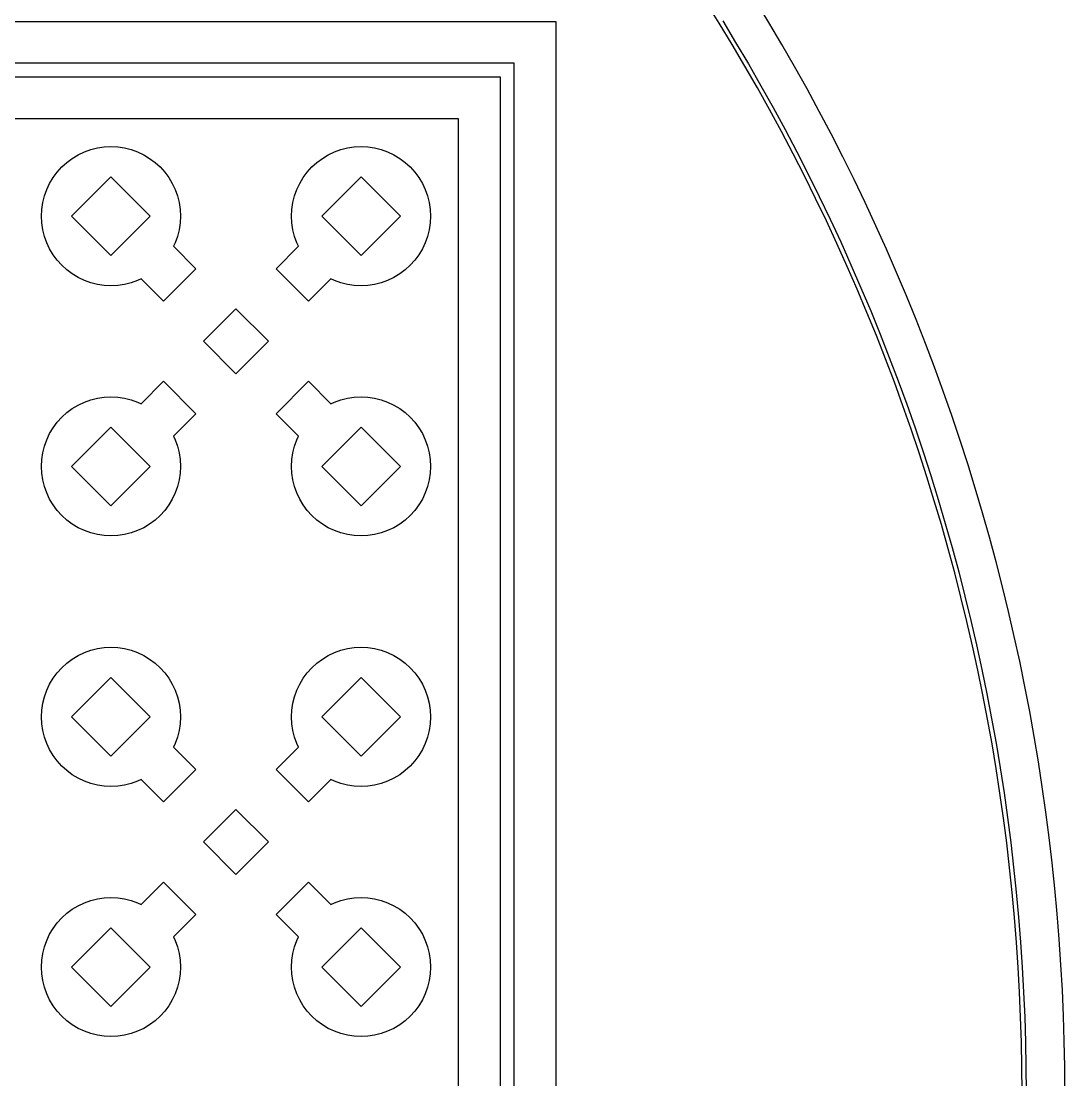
# Model space of a CAD drawing. Extents: x -16 to 132, y -40 to 113.
# Drawn here: x 93.34 to 131.72, y 37.27 to 76.19 of the extents above; entities that cross this region are included whole.
import ezdxf

# ---------------------------------------------------------------- set-up
doc = ezdxf.new("R2010")
doc.units = 0

msp = doc.modelspace()

# ---------------------------------------------------------------- linework, layer by layer
for p, q in [((119.008, 76.1185), (118.521, 76.8983)), ((120.837, 76.1425), (120.349, 76.9447)), ((-2.55649, 76.1837), (112.997, 76.1837)), ((112.997, 76.1837), (112.997, -2.55649)), ((119.486, 75.3327), (119.008, 76.1185)), ((119.136, 76.1972), (119.614, 75.4099)), ((121.314, 75.3343), (120.837, 76.1425)), ((119.954, 74.5412), (119.486, 75.3327)), ((119.614, 75.4099), (120.083, 74.6167)), ((121.782, 74.5203), (121.314, 75.3343)), ((111.463, 74.6498), (-1.0226, 74.6498)), ((111.463, -1.0226), (111.463, 74.6498)), ((120.412, 73.744), (119.954, 74.5412)), ((120.083, 74.6167), (120.542, 73.8179)), ((122.24, 73.7007), (121.782, 74.5203)), ((-0.51129, 74.1385), (110.952, 74.1385)), ((110.952, 74.1385), (110.952, -0.51129)), ((120.86, 72.9412), (120.412, 73.744)), ((120.542, 73.8179), (120.991, 73.0135)), ((122.687, 72.8754), (122.24, 73.7007)), ((121.298, 72.133), (120.86, 72.9412)), ((120.991, 73.0135), (121.431, 72.2037)), ((123.125, 72.0448), (122.687, 72.8754)), ((109.418, 72.6046), (1.0226, 72.6046)), ((109.418, 1.0226), (109.418, 72.6046)), ((121.727, 71.3195), (121.298, 72.133)), ((121.431, 72.2037), (121.86, 71.3885)), ((123.552, 71.2089), (123.125, 72.0448)), ((95.2183, 71.1483), (95.4334, 71.2773)), ((95.4334, 71.2773), (95.6602, 71.3845)), ((95.6602, 71.3845), (95.8965, 71.469)), ((95.8965, 71.469), (96.1398, 71.53)), ((96.1398, 71.53), (96.388, 71.5668)), ((96.388, 71.5668), (96.6386, 71.5791)), ((96.6386, 71.5791), (96.8892, 71.5668)), ((96.8892, 71.5668), (97.1373, 71.53)), ((97.1373, 71.53), (97.3807, 71.469)), ((97.3807, 71.469), (97.6169, 71.3845)), ((97.6169, 71.3845), (97.8437, 71.2773)), ((97.8437, 71.2773), (98.0589, 71.1483)), ((104.416, 71.1483), (104.631, 71.2773)), ((104.631, 71.2773), (104.858, 71.3845)), ((104.858, 71.3845), (105.094, 71.469)), ((105.094, 71.469), (105.337, 71.53)), ((105.337, 71.53), (105.586, 71.5668)), ((105.586, 71.5668), (105.836, 71.5791)), ((105.836, 71.5791), (106.087, 71.5668)), ((106.087, 71.5668), (106.335, 71.53)), ((106.335, 71.53), (106.578, 71.469)), ((106.578, 71.469), (106.815, 71.3845)), ((106.815, 71.3845), (107.041, 71.2773)), ((107.041, 71.2773), (107.257, 71.1483)), ((122.145, 70.5007), (121.727, 71.3195)), ((121.86, 71.3885), (122.279, 70.5682)), ((94.6624, 70.6445), (94.8309, 70.8303)), ((94.8309, 70.8303), (95.0167, 70.9988)), ((95.0167, 70.9988), (95.2183, 71.1483)), ((98.0589, 71.1483), (98.2604, 70.9988)), ((98.2604, 70.9988), (98.4463, 70.8303)), ((98.4463, 70.8303), (98.6148, 70.6444)), ((103.86, 70.6444), (104.028, 70.8303)), ((104.028, 70.8303), (104.214, 70.9988)), ((104.214, 70.9988), (104.416, 71.1483)), ((107.257, 71.1483), (107.458, 70.9988)), ((107.458, 70.9988), (107.644, 70.8303)), ((107.644, 70.8303), (107.812, 70.6445)), ((123.969, 70.3677), (123.552, 71.2089)), ((94.3839, 70.2278), (94.5129, 70.4429)), ((94.5129, 70.4429), (94.6624, 70.6445)), ((96.6386, 70.4688), (95.1924, 69.0226)), ((98.0847, 69.0226), (96.6386, 70.4688)), ((98.6148, 70.6444), (98.7642, 70.4429)), ((98.7642, 70.4429), (98.8932, 70.2277)), ((103.582, 70.2277), (103.711, 70.4429)), ((103.711, 70.4429), (103.86, 70.6444)), ((105.836, 70.4688), (104.39, 69.0226)), ((107.282, 69.0226), (105.836, 70.4688)), ((107.812, 70.6445), (107.962, 70.4429)), ((107.962, 70.4429), (108.091, 70.2278)), ((122.554, 69.6769), (122.145, 70.5007)), ((122.279, 70.5682), (122.688, 69.7427)), ((94.2767, 70.001), (94.3839, 70.2278)), ((98.8932, 70.2277), (99.0005, 70.0009)), ((103.474, 70.0009), (103.582, 70.2277)), ((108.091, 70.2278), (108.198, 70.001)), ((124.376, 69.5216), (123.969, 70.3677)), ((94.1312, 69.5214), (94.1922, 69.7647)), ((94.1922, 69.7647), (94.2767, 70.001)), ((99.0005, 70.0009), (99.085, 69.7647)), ((99.085, 69.7647), (99.1459, 69.5214)), ((103.329, 69.5214), (103.39, 69.7647)), ((103.39, 69.7647), (103.474, 70.0009)), ((108.198, 70.001), (108.283, 69.7647)), ((108.283, 69.7647), (108.344, 69.5214)), ((122.952, 68.8482), (122.554, 69.6769)), ((122.688, 69.7427), (123.087, 68.9123)), ((94.0821, 69.0226), (94.0944, 69.2732)), ((94.0944, 69.2732), (94.1312, 69.5214)), ((99.1459, 69.5214), (99.1828, 69.2732)), ((99.1828, 69.2732), (99.1951, 69.0226)), ((103.28, 69.0226), (103.292, 69.2732)), ((103.292, 69.2732), (103.329, 69.5214)), ((108.344, 69.5214), (108.38, 69.2732)), ((108.38, 69.2732), (108.393, 69.0226)), ((124.772, 68.6705), (124.376, 69.5216)), ((94.0944, 68.772), (94.0821, 69.0226)), ((95.1924, 69.0226), (96.6386, 67.5764)), ((96.6386, 67.5764), (98.0847, 69.0226)), ((99.1951, 69.0226), (99.1828, 68.772)), ((103.292, 68.772), (103.28, 69.0226)), ((104.39, 69.0226), (105.836, 67.5764)), ((105.836, 67.5764), (107.282, 69.0226)), ((108.393, 69.0226), (108.38, 68.772)), ((123.087, 68.9123), (123.476, 68.077)), ((94.1312, 68.5239), (94.0944, 68.772)), ((94.1922, 68.2805), (94.1312, 68.5239)), ((99.146, 68.5238), (99.085, 68.2805)), ((99.1828, 68.772), (99.146, 68.5238)), ((103.329, 68.5238), (103.292, 68.772)), ((103.39, 68.2805), (103.329, 68.5238)), ((108.344, 68.5239), (108.283, 68.2805)), ((108.38, 68.772), (108.344, 68.5239)), ((123.34, 68.0146), (122.952, 68.8482)), ((125.157, 67.8146), (124.772, 68.6705)), ((94.2767, 68.0443), (94.1922, 68.2805)), ((99.085, 68.2805), (99.0005, 68.0443)), ((103.474, 68.0443), (103.39, 68.2805)), ((108.283, 68.2805), (108.198, 68.0443)), ((94.3839, 67.8175), (94.2767, 68.0443)), ((94.5129, 67.6023), (94.3839, 67.8175)), ((99.0005, 68.0443), (98.9393, 67.915)), ((98.9393, 67.915), (99.7645, 67.0898)), ((102.71, 67.0898), (103.535, 67.915)), ((103.535, 67.915), (103.474, 68.0443)), ((108.091, 67.8175), (107.962, 67.6023)), ((108.198, 68.0443), (108.091, 67.8175)), ((123.718, 67.1763), (123.34, 68.0146)), ((123.476, 68.077), (123.855, 67.2371)), ((125.533, 66.954), (125.157, 67.8146)), ((94.6624, 67.4008), (94.5129, 67.6023)), ((94.8309, 67.2149), (94.6624, 67.4008)), ((107.812, 67.4008), (107.644, 67.2149)), ((107.962, 67.6023), (107.812, 67.4008)), ((95.0168, 67.0464), (94.8309, 67.2149)), ((95.2183, 66.897), (95.0168, 67.0464)), ((99.7645, 67.0898), (98.5714, 65.8967)), ((103.903, 65.8967), (102.71, 67.0898)), ((107.458, 67.0464), (107.257, 66.897)), ((107.644, 67.2149), (107.458, 67.0464)), ((124.085, 66.3335), (123.718, 67.1763)), ((123.855, 67.2371), (124.223, 66.3925)), ((125.897, 66.0889), (125.533, 66.954)), ((95.4334, 66.768), (95.2183, 66.897)), ((95.6602, 66.6607), (95.4334, 66.768)), ((95.8965, 66.5762), (95.6602, 66.6607)), ((96.1398, 66.5153), (95.8965, 66.5762)), ((97.3807, 66.5762), (97.1373, 66.5152)), ((97.6169, 66.6607), (97.3807, 66.5762)), ((97.7462, 66.7219), (97.6169, 66.6607)), ((98.5714, 65.8967), (97.7462, 66.7219)), ((104.729, 66.7219), (103.903, 65.8967)), ((104.858, 66.6607), (104.729, 66.7219)), ((105.094, 66.5762), (104.858, 66.6607)), ((105.337, 66.5152), (105.094, 66.5762)), ((106.578, 66.5762), (106.335, 66.5153)), ((106.815, 66.6607), (106.578, 66.5762)), ((107.041, 66.768), (106.815, 66.6607)), ((107.257, 66.897), (107.041, 66.768)), ((96.388, 66.4784), (96.1398, 66.5153)), ((96.6386, 66.4661), (96.388, 66.4784)), ((96.8892, 66.4784), (96.6386, 66.4661)), ((97.1373, 66.5152), (96.8892, 66.4784)), ((105.586, 66.4784), (105.337, 66.5152)), ((105.836, 66.4661), (105.586, 66.4784)), ((106.087, 66.4784), (105.836, 66.4661)), ((106.335, 66.5153), (106.087, 66.4784)), ((124.442, 65.4861), (124.085, 66.3335)), ((124.223, 66.3925), (124.581, 65.5435)), ((126.251, 65.2194), (125.897, 66.0889)), ((100.044, 64.4238), (101.237, 65.6169)), ((101.237, 65.6169), (102.43, 64.4238)), ((124.789, 64.6345), (124.442, 65.4861)), ((124.581, 65.5435), (124.928, 64.6902)), ((126.594, 64.3456), (126.251, 65.2194)), ((125.125, 63.7787), (124.789, 64.6345)), ((124.928, 64.6902), (125.265, 63.8327)), ((101.237, 63.2307), (100.044, 64.4238)), ((102.43, 64.4238), (101.237, 63.2307)), ((126.927, 63.4676), (126.594, 64.3456)), ((125.265, 63.8327), (125.591, 62.9711)), ((125.451, 62.9189), (125.125, 63.7787)), ((127.249, 62.5857), (126.927, 63.4676)), ((97.7462, 62.1257), (98.5714, 62.9509)), ((98.5714, 62.9509), (99.7645, 61.7578)), ((102.71, 61.7578), (103.903, 62.9509)), ((103.903, 62.9509), (104.729, 62.1257)), ((125.766, 62.0551), (125.451, 62.9189)), ((125.591, 62.9711), (125.907, 62.1056)), ((95.6602, 62.1869), (95.8965, 62.2714)), ((95.8965, 62.2714), (96.1398, 62.3323)), ((96.1398, 62.3323), (96.388, 62.3692)), ((96.388, 62.3692), (96.6386, 62.3815)), ((96.6386, 62.3815), (96.8892, 62.3692)), ((96.8892, 62.3692), (97.1373, 62.3323)), ((97.1373, 62.3323), (97.3807, 62.2714)), ((97.3807, 62.2714), (97.6169, 62.1869)), ((104.858, 62.1869), (105.094, 62.2714)), ((105.094, 62.2714), (105.337, 62.3323)), ((105.337, 62.3323), (105.586, 62.3692)), ((105.586, 62.3692), (105.836, 62.3815)), ((105.836, 62.3815), (106.087, 62.3692)), ((106.087, 62.3692), (106.335, 62.3323)), ((106.335, 62.3323), (106.578, 62.2714)), ((106.578, 62.2714), (106.815, 62.1869)), ((127.559, 61.6998), (127.249, 62.5857)), ((95.0168, 61.8012), (95.2183, 61.9506)), ((95.2183, 61.9506), (95.4334, 62.0796)), ((95.4334, 62.0796), (95.6602, 62.1869)), ((97.6169, 62.1869), (97.7462, 62.1257)), ((104.729, 62.1257), (104.858, 62.1869)), ((106.815, 62.1869), (107.041, 62.0796)), ((107.041, 62.0796), (107.257, 61.9506)), ((107.257, 61.9506), (107.458, 61.8012)), ((126.07, 61.1875), (125.766, 62.0551)), ((125.907, 62.1056), (126.212, 61.2363)), ((94.6624, 61.4468), (94.8309, 61.6327)), ((94.8309, 61.6327), (95.0168, 61.8012)), ((99.7645, 61.7578), (98.9393, 60.9326)), ((103.535, 60.9326), (102.71, 61.7578)), ((107.458, 61.8012), (107.644, 61.6327)), ((107.644, 61.6327), (107.812, 61.4468)), ((127.859, 60.8102), (127.559, 61.6998)), ((94.3839, 61.0301), (94.5129, 61.2453)), ((94.5129, 61.2453), (94.6624, 61.4468)), ((96.6386, 61.2711), (95.1924, 59.825)), ((98.0847, 59.825), (96.6386, 61.2711)), ((105.836, 61.2711), (104.39, 59.825)), ((107.282, 59.825), (105.836, 61.2711)), ((107.812, 61.4468), (107.962, 61.2453)), ((107.962, 61.2453), (108.091, 61.0301)), ((126.364, 60.3162), (126.07, 61.1875)), ((126.212, 61.2363), (126.506, 60.3633)), ((94.1922, 60.5671), (94.2767, 60.8033)), ((94.2767, 60.8033), (94.3839, 61.0301)), ((98.9393, 60.9326), (99.0005, 60.8033)), ((99.0005, 60.8033), (99.085, 60.5671)), ((103.39, 60.5671), (103.474, 60.8033)), ((103.474, 60.8033), (103.535, 60.9326)), ((108.091, 61.0301), (108.198, 60.8033)), ((108.198, 60.8033), (108.283, 60.5671)), ((128.148, 59.9171), (127.859, 60.8102)), ((94.0944, 60.0756), (94.1312, 60.3237)), ((94.1312, 60.3237), (94.1922, 60.5671)), ((99.085, 60.5671), (99.146, 60.3237)), ((99.146, 60.3237), (99.1828, 60.0756)), ((103.292, 60.0756), (103.329, 60.3237)), ((103.329, 60.3237), (103.39, 60.5671)), ((108.283, 60.5671), (108.344, 60.3237)), ((108.344, 60.3237), (108.38, 60.0756)), ((126.506, 60.3633), (126.79, 59.4867)), ((94.0821, 59.825), (94.0944, 60.0756)), ((99.1828, 60.0756), (99.1951, 59.825)), ((103.28, 59.825), (103.292, 60.0756)), ((108.38, 60.0756), (108.393, 59.825)), ((126.647, 59.4414), (126.364, 60.3162)), ((94.0944, 59.5744), (94.0821, 59.825)), ((94.1312, 59.3262), (94.0944, 59.5744)), ((95.1924, 59.825), (96.6386, 58.3788)), ((96.6386, 58.3788), (98.0847, 59.825)), ((99.1828, 59.5744), (99.1459, 59.3262)), ((99.1951, 59.825), (99.1828, 59.5744)), ((103.292, 59.5744), (103.28, 59.825)), ((103.329, 59.3262), (103.292, 59.5744)), ((104.39, 59.825), (105.836, 58.3788)), ((105.836, 58.3788), (107.282, 59.825)), ((108.38, 59.5744), (108.344, 59.3262)), ((108.393, 59.825), (108.38, 59.5744)), ((128.426, 59.0204), (128.148, 59.9171)), ((94.1922, 59.0829), (94.1312, 59.3262)), ((99.1459, 59.3262), (99.085, 59.0829)), ((103.39, 59.0829), (103.329, 59.3262)), ((108.344, 59.3262), (108.283, 59.0829)), ((126.919, 58.5632), (126.647, 59.4414)), ((126.79, 59.4867), (127.063, 58.6067)), ((94.2767, 58.8466), (94.1922, 59.0829)), ((94.3839, 58.6198), (94.2767, 58.8466)), ((99.0005, 58.8466), (98.8932, 58.6198)), ((99.085, 59.0829), (99.0005, 58.8466)), ((103.474, 58.8466), (103.39, 59.0829)), ((103.582, 58.6198), (103.474, 58.8466)), ((108.198, 58.8466), (108.091, 58.6198)), ((108.283, 59.0829), (108.198, 58.8466)), ((128.693, 58.1203), (128.426, 59.0204)), ((94.5129, 58.4047), (94.3839, 58.6198)), ((94.6624, 58.2031), (94.5129, 58.4047)), ((98.7642, 58.4047), (98.6148, 58.2032)), ((98.8932, 58.6198), (98.7642, 58.4047)), ((103.711, 58.4047), (103.582, 58.6198)), ((103.86, 58.2032), (103.711, 58.4047)), ((107.962, 58.4047), (107.812, 58.2031)), ((108.091, 58.6198), (107.962, 58.4047)), ((127.181, 57.6817), (126.919, 58.5632)), ((127.063, 58.6067), (127.325, 57.7235)), ((94.8309, 58.0173), (94.6624, 58.2031)), ((95.0167, 57.8488), (94.8309, 58.0173)), ((98.4463, 58.0173), (98.2604, 57.8488)), ((98.6148, 58.2032), (98.4463, 58.0173)), ((104.028, 58.0173), (103.86, 58.2032)), ((104.214, 57.8488), (104.028, 58.0173)), ((107.644, 58.0173), (107.458, 57.8488)), ((107.812, 58.2031), (107.644, 58.0173)), ((128.949, 57.2171), (128.693, 58.1203)), ((95.2183, 57.6993), (95.0167, 57.8488)), ((95.4334, 57.5703), (95.2183, 57.6993)), ((98.0589, 57.6993), (97.8437, 57.5703)), ((98.2604, 57.8488), (98.0589, 57.6993)), ((104.416, 57.6993), (104.214, 57.8488)), ((104.631, 57.5703), (104.416, 57.6993)), ((107.257, 57.6993), (107.041, 57.5703)), ((107.458, 57.8488), (107.257, 57.6993)), ((127.431, 56.797), (127.181, 57.6817)), ((127.325, 57.7235), (127.576, 56.8371)), ((95.6602, 57.4631), (95.4334, 57.5703)), ((95.8965, 57.3786), (95.6602, 57.4631)), ((96.1398, 57.3176), (95.8965, 57.3786)), ((96.388, 57.2808), (96.1398, 57.3176)), ((96.6386, 57.2685), (96.388, 57.2808)), ((96.8892, 57.2808), (96.6386, 57.2685)), ((97.1373, 57.3176), (96.8892, 57.2808)), ((97.3807, 57.3786), (97.1373, 57.3176)), ((97.6169, 57.4631), (97.3807, 57.3786)), ((97.8437, 57.5703), (97.6169, 57.4631)), ((104.858, 57.4631), (104.631, 57.5703)), ((105.094, 57.3786), (104.858, 57.4631)), ((105.337, 57.3176), (105.094, 57.3786)), ((105.586, 57.2808), (105.337, 57.3176)), ((105.836, 57.2685), (105.586, 57.2808)), ((106.087, 57.2808), (105.836, 57.2685)), ((106.335, 57.3176), (106.087, 57.2808)), ((106.578, 57.3786), (106.335, 57.3176)), ((106.815, 57.4631), (106.578, 57.3786)), ((107.041, 57.5703), (106.815, 57.4631)), ((129.194, 56.3108), (128.949, 57.2171)), ((127.576, 56.8371), (127.816, 55.9476)), ((127.671, 55.9094), (127.431, 56.797)), ((129.428, 55.4016), (129.194, 56.3108)), ((127.9, 55.0189), (127.671, 55.9094)), ((127.816, 55.9476), (128.045, 55.0553)), ((129.65, 54.4895), (129.428, 55.4016)), ((128.118, 54.1256), (127.9, 55.0189)), ((128.045, 55.0553), (128.264, 54.1603)), ((129.862, 53.5748), (129.65, 54.4895)), ((128.325, 53.2298), (128.118, 54.1256)), ((128.264, 54.1603), (128.471, 53.2626)), ((130.062, 52.6576), (129.862, 53.5748)), ((95.4334, 52.8705), (95.6602, 52.9777)), ((95.6602, 52.9777), (95.8965, 53.0622)), ((95.8965, 53.0622), (96.1398, 53.1232)), ((96.1398, 53.1232), (96.388, 53.16)), ((96.388, 53.16), (96.6386, 53.1723)), ((96.6386, 53.1723), (96.8892, 53.16)), ((96.8892, 53.16), (97.1373, 53.1232)), ((97.1373, 53.1232), (97.3807, 53.0622)), ((97.3807, 53.0622), (97.6169, 52.9777)), ((97.6169, 52.9777), (97.8437, 52.8705)), ((104.631, 52.8705), (104.858, 52.9777)), ((104.858, 52.9777), (105.094, 53.0622)), ((105.094, 53.0622), (105.337, 53.1232)), ((105.337, 53.1232), (105.586, 53.16)), ((105.586, 53.16), (105.836, 53.1723)), ((105.836, 53.1723), (106.087, 53.16)), ((106.087, 53.16), (106.335, 53.1232)), ((106.335, 53.1232), (106.578, 53.0622)), ((106.578, 53.0622), (106.815, 52.9777)), ((106.815, 52.9777), (107.041, 52.8705)), ((128.521, 52.3314), (128.325, 53.2298)), ((128.471, 53.2626), (128.668, 52.3625)), ((94.8309, 52.4235), (95.0167, 52.592)), ((95.0167, 52.592), (95.2183, 52.7415)), ((95.2183, 52.7415), (95.4334, 52.8705)), ((97.8437, 52.8705), (98.0589, 52.7415)), ((98.0589, 52.7415), (98.2604, 52.592)), ((98.2604, 52.592), (98.4463, 52.4235)), ((104.028, 52.4235), (104.214, 52.592)), ((104.214, 52.592), (104.416, 52.7415)), ((104.416, 52.7415), (104.631, 52.8705)), ((107.041, 52.8705), (107.257, 52.7415)), ((107.257, 52.7415), (107.458, 52.592)), ((107.458, 52.592), (107.644, 52.4235)), ((130.25, 51.738), (130.062, 52.6576)), ((94.5129, 52.0361), (94.6624, 52.2376)), ((94.6624, 52.2376), (94.8309, 52.4235)), ((98.4463, 52.4235), (98.6148, 52.2376)), ((98.6148, 52.2376), (98.7642, 52.0361)), ((103.711, 52.0361), (103.86, 52.2376)), ((103.86, 52.2376), (104.028, 52.4235)), ((107.644, 52.4235), (107.812, 52.2376)), ((107.812, 52.2376), (107.962, 52.0361)), ((128.706, 51.4307), (128.521, 52.3314)), ((128.668, 52.3625), (128.853, 51.46)), ((94.2767, 51.5941), (94.3839, 51.821)), ((94.3839, 51.821), (94.5129, 52.0361)), ((96.6386, 52.062), (95.1924, 50.6158)), ((98.0847, 50.6158), (96.6386, 52.062)), ((98.7642, 52.0361), (98.8932, 51.8209)), ((98.8932, 51.8209), (99.0005, 51.5941)), ((103.474, 51.5941), (103.582, 51.8209)), ((103.582, 51.8209), (103.711, 52.0361)), ((105.836, 52.062), (104.39, 50.6158)), ((107.282, 50.6158), (105.836, 52.062)), ((107.962, 52.0361), (108.091, 51.821)), ((108.091, 51.821), (108.198, 51.5941)), ((94.1922, 51.3579), (94.2767, 51.5941)), ((99.0005, 51.5941), (99.085, 51.3579)), ((103.39, 51.3579), (103.474, 51.5941)), ((108.198, 51.5941), (108.283, 51.3579)), ((128.88, 50.5278), (128.706, 51.4307)), ((128.853, 51.46), (129.027, 50.5553)), ((130.428, 50.8161), (130.25, 51.738)), ((94.0944, 50.8664), (94.1312, 51.1146)), ((94.1312, 51.1146), (94.1922, 51.3579)), ((99.085, 51.3579), (99.1459, 51.1146)), ((99.1459, 51.1146), (99.1828, 50.8664)), ((103.292, 50.8664), (103.329, 51.1146)), ((103.329, 51.1146), (103.39, 51.3579)), ((108.283, 51.3579), (108.344, 51.1146)), ((108.344, 51.1146), (108.38, 50.8664)), ((94.0821, 50.6158), (94.0944, 50.8664)), ((94.0944, 50.3652), (94.0821, 50.6158)), ((95.1924, 50.6158), (96.6386, 49.1696)), ((96.6386, 49.1696), (98.0847, 50.6158)), ((99.1828, 50.8664), (99.1951, 50.6158)), ((99.1951, 50.6158), (99.1828, 50.3652)), ((103.28, 50.6158), (103.292, 50.8664)), ((103.292, 50.3652), (103.28, 50.6158)), ((104.39, 50.6158), (105.836, 49.1696)), ((105.836, 49.1696), (107.282, 50.6158)), ((108.38, 50.8664), (108.393, 50.6158)), ((108.393, 50.6158), (108.38, 50.3652)), ((130.594, 49.8922), (130.428, 50.8161)), ((94.1312, 50.1171), (94.0944, 50.3652)), ((99.1828, 50.3652), (99.146, 50.1171)), ((103.329, 50.1171), (103.292, 50.3652)), ((108.38, 50.3652), (108.344, 50.1171)), ((129.042, 49.6229), (128.88, 50.5278)), ((129.027, 50.5553), (129.19, 49.6486)), ((94.1922, 49.8737), (94.1312, 50.1171)), ((94.2767, 49.6375), (94.1922, 49.8737)), ((99.085, 49.8737), (99.0005, 49.6375)), ((99.146, 50.1171), (99.085, 49.8737)), ((103.39, 49.8737), (103.329, 50.1171)), ((103.474, 49.6375), (103.39, 49.8737)), ((108.283, 49.8737), (108.198, 49.6375)), ((108.344, 50.1171), (108.283, 49.8737)), ((130.749, 48.9662), (130.594, 49.8922)), ((94.3839, 49.4107), (94.2767, 49.6375)), ((99.0005, 49.6375), (98.9393, 49.5082)), ((98.9393, 49.5082), (99.7645, 48.683)), ((102.71, 48.683), (103.535, 49.5082)), ((103.535, 49.5082), (103.474, 49.6375)), ((108.198, 49.6375), (108.091, 49.4107)), ((129.194, 48.716), (129.042, 49.6229)), ((129.19, 49.6486), (129.342, 48.7399)), ((94.5129, 49.1955), (94.3839, 49.4107)), ((94.6624, 48.994), (94.5129, 49.1955)), ((107.962, 49.1955), (107.812, 48.994)), ((108.091, 49.4107), (107.962, 49.1955)), ((94.8309, 48.8081), (94.6624, 48.994)), ((95.0168, 48.6396), (94.8309, 48.8081)), ((99.7645, 48.683), (98.5714, 47.4899)), ((103.903, 47.4899), (102.71, 48.683)), ((107.644, 48.8081), (107.458, 48.6396)), ((107.812, 48.994), (107.644, 48.8081)), ((129.334, 47.8074), (129.194, 48.716)), ((129.342, 48.7399), (129.483, 47.8294)), ((130.892, 48.0385), (130.749, 48.9662)), ((95.2183, 48.4902), (95.0168, 48.6396)), ((95.4334, 48.3612), (95.2183, 48.4902)), ((95.6602, 48.2539), (95.4334, 48.3612)), ((97.7462, 48.3151), (97.6169, 48.2539)), ((98.5714, 47.4899), (97.7462, 48.3151)), ((104.729, 48.3151), (103.903, 47.4899)), ((104.858, 48.2539), (104.729, 48.3151)), ((107.041, 48.3612), (106.815, 48.2539)), ((107.257, 48.4902), (107.041, 48.3612)), ((107.458, 48.6396), (107.257, 48.4902)), ((95.8965, 48.1694), (95.6602, 48.2539)), ((96.1398, 48.1085), (95.8965, 48.1694)), ((96.388, 48.0716), (96.1398, 48.1085)), ((96.6386, 48.0593), (96.388, 48.0716)), ((96.8892, 48.0716), (96.6386, 48.0593)), ((97.1373, 48.1084), (96.8892, 48.0716)), ((97.3807, 48.1694), (97.1373, 48.1084)), ((97.6169, 48.2539), (97.3807, 48.1694)), ((105.094, 48.1694), (104.858, 48.2539)), ((105.337, 48.1084), (105.094, 48.1694)), ((105.586, 48.0716), (105.337, 48.1084)), ((105.836, 48.0593), (105.586, 48.0716)), ((106.087, 48.0716), (105.836, 48.0593)), ((106.335, 48.1085), (106.087, 48.0716)), ((106.578, 48.1694), (106.335, 48.1085)), ((106.815, 48.2539), (106.578, 48.1694)), ((131.024, 47.109), (130.892, 48.0385)), ((129.464, 46.897), (129.334, 47.8074)), ((129.483, 47.8294), (129.612, 46.9172)), ((100.044, 46.017), (101.237, 47.2101)), ((101.237, 47.2101), (102.43, 46.017)), ((131.145, 46.178), (131.024, 47.109)), ((129.582, 45.9852), (129.464, 46.897)), ((129.612, 46.9172), (129.731, 46.0036)), ((101.237, 44.8239), (100.044, 46.017)), ((102.43, 46.017), (101.237, 44.8239)), ((129.689, 45.072), (129.582, 45.9852)), ((129.731, 46.0036), (129.838, 45.0885)), ((131.254, 45.2456), (131.145, 46.178)), ((131.352, 44.3119), (131.254, 45.2456)), ((129.785, 44.1575), (129.689, 45.072)), ((129.838, 45.0885), (129.934, 44.1722)), ((97.7462, 43.7189), (98.5714, 44.5441)), ((98.5714, 44.5441), (99.7645, 43.351)), ((102.71, 43.351), (103.903, 44.5441)), ((103.903, 44.5441), (104.729, 43.7189)), ((129.869, 43.242), (129.785, 44.1575)), ((129.934, 44.1722), (130.019, 43.2548)), ((131.438, 43.3771), (131.352, 44.3119)), ((95.2183, 43.5438), (95.4334, 43.6728)), ((95.4334, 43.6728), (95.6602, 43.7801)), ((95.6602, 43.7801), (95.8965, 43.8646)), ((95.8965, 43.8646), (96.1398, 43.9255)), ((96.1398, 43.9255), (96.388, 43.9624)), ((96.388, 43.9624), (96.6386, 43.9747)), ((96.6386, 43.9747), (96.8892, 43.9624)), ((96.8892, 43.9624), (97.1373, 43.9255)), ((97.1373, 43.9255), (97.3807, 43.8646)), ((97.3807, 43.8646), (97.6169, 43.7801)), ((97.6169, 43.7801), (97.7462, 43.7189)), ((104.729, 43.7189), (104.858, 43.7801)), ((104.858, 43.7801), (105.094, 43.8646)), ((105.094, 43.8646), (105.337, 43.9255)), ((105.337, 43.9255), (105.586, 43.9624)), ((105.586, 43.9624), (105.836, 43.9747)), ((105.836, 43.9747), (106.087, 43.9624)), ((106.087, 43.9624), (106.335, 43.9255)), ((106.335, 43.9255), (106.578, 43.8646)), ((106.578, 43.8646), (106.815, 43.7801)), ((106.815, 43.7801), (107.041, 43.6728)), ((107.041, 43.6728), (107.257, 43.5438)), ((94.6624, 43.04), (94.8309, 43.2259)), ((94.8309, 43.2259), (95.0168, 43.3944)), ((95.0168, 43.3944), (95.2183, 43.5438)), ((99.7645, 43.351), (98.9393, 42.5258)), ((103.535, 42.5258), (102.71, 43.351)), ((107.257, 43.5438), (107.458, 43.3944)), ((107.458, 43.3944), (107.644, 43.2259)), ((107.644, 43.2259), (107.812, 43.04)), ((129.942, 42.3254), (129.869, 43.242)), ((130.019, 43.2548), (130.092, 42.3365)), ((131.513, 42.4413), (131.438, 43.3771)), ((94.3839, 42.6233), (94.5129, 42.8385)), ((94.5129, 42.8385), (94.6624, 43.04)), ((96.6386, 42.8643), (95.1924, 41.4182)), ((98.0847, 41.4182), (96.6386, 42.8643)), ((105.836, 42.8643), (104.39, 41.4182)), ((107.282, 41.4182), (105.836, 42.8643)), ((107.812, 43.04), (107.962, 42.8385)), ((107.962, 42.8385), (108.091, 42.6233)), ((94.2767, 42.3965), (94.3839, 42.6233)), ((98.9393, 42.5258), (99.0005, 42.3965)), ((103.474, 42.3965), (103.535, 42.5258)), ((108.091, 42.6233), (108.198, 42.3965)), ((131.576, 41.5046), (131.513, 42.4413)), ((94.1312, 41.9169), (94.1922, 42.1603)), ((94.1922, 42.1603), (94.2767, 42.3965)), ((99.0005, 42.3965), (99.085, 42.1603)), ((99.085, 42.1603), (99.146, 41.9169)), ((103.329, 41.9169), (103.39, 42.1603)), ((103.39, 42.1603), (103.474, 42.3965)), ((108.198, 42.3965), (108.283, 42.1603)), ((108.283, 42.1603), (108.344, 41.9169)), ((130.004, 41.4081), (129.942, 42.3254)), ((130.092, 42.3365), (130.154, 41.4173)), ((94.0821, 41.4182), (94.0944, 41.6688)), ((94.0944, 41.6688), (94.1312, 41.9169)), ((99.146, 41.9169), (99.1828, 41.6688)), ((99.1828, 41.6688), (99.1951, 41.4182)), ((103.28, 41.4182), (103.292, 41.6688)), ((103.292, 41.6688), (103.329, 41.9169)), ((108.344, 41.9169), (108.38, 41.6688)), ((108.38, 41.6688), (108.393, 41.4182)), ((94.0944, 41.1676), (94.0821, 41.4182)), ((95.1924, 41.4182), (96.6386, 39.972)), ((96.6386, 39.972), (98.0847, 41.4182)), ((99.1951, 41.4182), (99.1828, 41.1676)), ((103.292, 41.1676), (103.28, 41.4182)), ((104.39, 41.4182), (105.836, 39.972)), ((105.836, 39.972), (107.282, 41.4182)), ((108.393, 41.4182), (108.38, 41.1676)), ((130.055, 40.49), (130.004, 41.4081)), ((130.154, 41.4173), (130.205, 40.4973)), ((131.628, 40.5673), (131.576, 41.5046)), ((94.1312, 40.9194), (94.0944, 41.1676)), ((94.1922, 40.6761), (94.1312, 40.9194)), ((99.1459, 40.9194), (99.085, 40.6761)), ((99.1828, 41.1676), (99.1459, 40.9194)), ((103.329, 40.9194), (103.292, 41.1676)), ((103.39, 40.6761), (103.329, 40.9194)), ((108.344, 40.9194), (108.283, 40.6761)), ((108.38, 41.1676), (108.344, 40.9194)), ((94.2767, 40.4398), (94.1922, 40.6761)), ((99.085, 40.6761), (99.0005, 40.4398)), ((103.474, 40.4398), (103.39, 40.6761)), ((108.283, 40.6761), (108.198, 40.4398)), ((130.095, 39.5714), (130.055, 40.49)), ((130.205, 40.4973), (130.245, 39.5769)), ((131.669, 39.6293), (131.628, 40.5673)), ((94.3839, 40.213), (94.2767, 40.4398)), ((94.5129, 39.9979), (94.3839, 40.213)), ((98.8932, 40.213), (98.7642, 39.9979)), ((99.0005, 40.4398), (98.8932, 40.213)), ((103.582, 40.213), (103.474, 40.4398)), ((103.711, 39.9979), (103.582, 40.213)), ((108.091, 40.213), (107.962, 39.9979)), ((108.198, 40.4398), (108.091, 40.213)), ((94.6624, 39.7963), (94.5129, 39.9979)), ((94.8309, 39.6105), (94.6624, 39.7963)), ((98.6148, 39.7964), (98.4463, 39.6105)), ((98.7642, 39.9979), (98.6148, 39.7964)), ((103.86, 39.7964), (103.711, 39.9979)), ((104.028, 39.6105), (103.86, 39.7964)), ((107.812, 39.7963), (107.644, 39.6105)), ((107.962, 39.9979), (107.812, 39.7963)), ((95.0167, 39.442), (94.8309, 39.6105)), ((95.2183, 39.2925), (95.0167, 39.442)), ((98.2604, 39.442), (98.0589, 39.2925)), ((98.4463, 39.6105), (98.2604, 39.442)), ((104.214, 39.442), (104.028, 39.6105)), ((104.416, 39.2925), (104.214, 39.442)), ((107.458, 39.442), (107.257, 39.2925)), ((107.644, 39.6105), (107.458, 39.442)), ((130.123, 38.6523), (130.095, 39.5714)), ((130.245, 39.5769), (130.273, 38.656)), ((131.697, 38.691), (131.669, 39.6293)), ((95.4334, 39.1635), (95.2183, 39.2925)), ((95.6602, 39.0563), (95.4334, 39.1635)), ((95.8965, 38.9718), (95.6602, 39.0563)), ((96.1398, 38.9108), (95.8965, 38.9718)), ((97.3807, 38.9718), (97.1373, 38.9108)), ((97.6169, 39.0563), (97.3807, 38.9718)), ((97.8437, 39.1635), (97.6169, 39.0563)), ((98.0589, 39.2925), (97.8437, 39.1635)), ((104.631, 39.1635), (104.416, 39.2925)), ((104.858, 39.0563), (104.631, 39.1635)), ((105.094, 38.9718), (104.858, 39.0563)), ((105.337, 38.9108), (105.094, 38.9718)), ((106.578, 38.9718), (106.335, 38.9108)), ((106.815, 39.0563), (106.578, 38.9718)), ((107.041, 39.1635), (106.815, 39.0563)), ((107.257, 39.2925), (107.041, 39.1635)), ((96.388, 38.874), (96.1398, 38.9108)), ((96.6386, 38.8617), (96.388, 38.874)), ((96.8892, 38.874), (96.6386, 38.8617)), ((97.1373, 38.9108), (96.8892, 38.874)), ((105.586, 38.874), (105.337, 38.9108)), ((105.836, 38.8617), (105.586, 38.874)), ((106.087, 38.874), (105.836, 38.8617)), ((106.335, 38.9108), (106.087, 38.874)), ((130.14, 37.733), (130.123, 38.6523)), ((130.273, 38.656), (130.29, 37.7349)), ((131.715, 37.7524), (131.697, 38.691)), ((131.72, 36.8136), (131.715, 37.7524)), ((130.145, 36.8136), (130.14, 37.733)), ((130.29, 37.7349), (130.295, 36.8136))]:
    msp.add_line(p, q)

doc.saveas('drawing.dxf')
